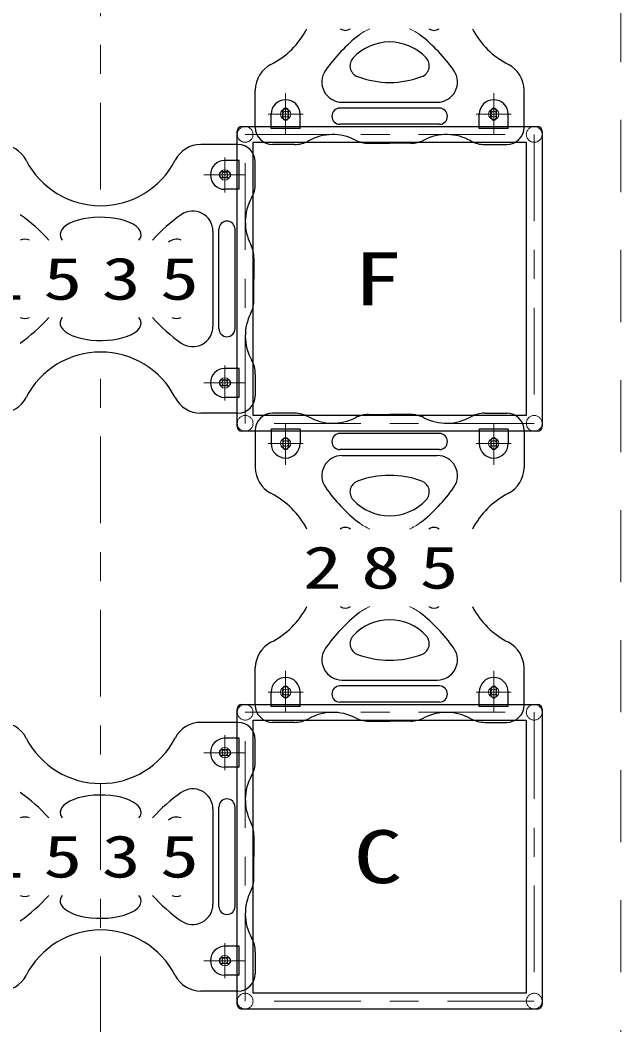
# Model space of a CAD drawing. Units: millimetres on the paper, scale 1:50. Extents: x -365 to 0, y 0 to 257.
# Drawn here: x -292.74 to -271.95, y 178.61 to 213.39 of the extents above; entities that cross this region are included whole.
import ezdxf
from ezdxf.enums import TextEntityAlignment as Align

# ---------------------------------------------------------------- set-up
doc = ezdxf.new("R2010")
doc.units = ezdxf.units.MM
doc.linetypes.add('USER1', pattern=[4.5, 2.5, -2])
doc.linetypes.add('USER2', pattern=[6, 3, -1, 1, -1])
doc.layers.add('LY_3', color=7, linetype='Continuous', lineweight=25)
doc.styles.add('ＭＳ ゴシック', font='')
doc.styles.get('ＭＳ ゴシック').set_extended_font_data('MS Gothic')

msp = doc.modelspace()

# ---------------------------------------------------------------- linework, layer by layer
at = {"layer": 'LY_3', "linetype": 'USER1', "lineweight": 13}
msp.add_line((-271.952, 232.432), (-271.952, 176.432), dxfattribs=at)
at = {"layer": 'LY_3', "linetype": 'USER2', "lineweight": 13}
for p, q in [((-289.952, 207.531), (-289.952, 220.956)), ((-283.552, 209.432), (-283.552, 210.865)), ((-276.352, 209.432), (-276.352, 210.865)), ((-282.947, 210.132), (-284.158, 210.132)), ((-275.747, 210.132), (-276.958, 210.132)), ((-284.952, 199.432), (-284.952, 209.432)), ((-284.952, 209.432), (-274.952, 209.432)), ((-274.952, 209.432), (-274.952, 199.432)), ((-285.652, 207.426), (-285.652, 208.638)), ((-284.952, 208.032), (-286.386, 208.032)), ((-285.652, 200.226), (-285.652, 201.438)), ((-289.952, 171.974), (-289.952, 201.345)), ((-284.952, 200.832), (-286.386, 200.832)), ((-274.952, 199.432), (-284.952, 199.432)), ((-283.552, 199.432), (-283.552, 197.999)), ((-276.352, 199.432), (-276.352, 197.999)), ((-282.947, 198.732), (-284.158, 198.732)), ((-275.747, 198.732), (-276.958, 198.732)), ((-283.552, 189.432), (-283.552, 190.865)), ((-276.352, 189.432), (-276.352, 190.865)), ((-282.947, 190.132), (-284.158, 190.132)), ((-275.747, 190.132), (-276.958, 190.132)), ((-284.952, 179.432), (-284.952, 189.432)), ((-284.952, 189.432), (-274.952, 189.432)), ((-274.952, 189.432), (-274.952, 179.432)), ((-285.652, 187.426), (-285.652, 188.638)), ((-284.952, 188.032), (-286.386, 188.032)), ((-285.652, 180.226), (-285.652, 181.438)), ((-284.952, 180.832), (-286.386, 180.832)), ((-274.952, 179.432), (-284.952, 179.432))]:
    msp.add_line(p, q, dxfattribs=at)
at = {"layer": 'LY_3'}
for p, q in [((-284.602, 209.682), (-284.602, 210.964)), ((-275.302, 209.682), (-275.302, 210.964)), ((-281.599, 210.546), (-278.306, 210.546)), ((-284.052, 209.634), (-284.052, 210.134)), ((-283.652, 210.032), (-283.652, 210.232)), ((-283.452, 210.032), (-283.452, 210.232)), ((-283.052, 209.634), (-283.052, 210.134)), ((-278.232, 210.342), (-281.672, 210.342)), ((-276.852, 209.634), (-276.852, 210.134)), ((-276.452, 210.032), (-276.452, 210.232)), ((-276.252, 210.032), (-276.252, 210.232)), ((-275.852, 209.634), (-275.852, 210.134)), ((-278.232, 209.782), (-281.672, 209.782)), ((-285.224, 199.32), (-285.224, 209.544)), ((-285.064, 209.704), (-274.84, 209.704)), ((-283.052, 209.634), (-284.052, 209.634)), ((-275.852, 209.634), (-276.852, 209.634)), ((-274.68, 209.544), (-274.68, 199.32)), ((-285.202, 209.082), (-286.484, 209.082)), ((-284.68, 209.16), (-275.224, 209.16)), ((-284.68, 199.704), (-284.68, 209.16)), ((-283.245, 209.082), (-284.002, 209.082)), ((-280.681, 209.127), (-279.952, 209.127)), ((-279.224, 209.127), (-279.952, 209.127)), ((-276.66, 209.082), (-275.902, 209.082)), ((-275.224, 209.16), (-275.224, 199.704)), ((-285.154, 208.532), (-285.654, 208.532)), ((-285.154, 207.532), (-285.154, 208.532)), ((-284.602, 207.725), (-284.602, 208.482)), ((-285.552, 208.132), (-285.752, 208.132)), ((-285.552, 207.932), (-285.752, 207.932)), ((-285.154, 207.532), (-285.654, 207.532)), ((-286.066, 206.079), (-286.066, 202.785)), ((-285.862, 202.712), (-285.862, 206.152)), ((-285.302, 202.712), (-285.302, 206.152)), ((-284.647, 205.16), (-284.647, 204.432)), ((-284.647, 203.704), (-284.647, 204.432)), ((-285.154, 201.332), (-285.654, 201.332)), ((-285.154, 200.332), (-285.154, 201.332)), ((-284.602, 201.139), (-284.602, 200.382)), ((-285.552, 200.932), (-285.752, 200.932)), ((-285.552, 200.732), (-285.752, 200.732)), ((-285.154, 200.332), (-285.654, 200.332)), ((-285.202, 199.782), (-286.484, 199.782)), ((-275.224, 199.704), (-284.68, 199.704)), ((-283.245, 199.782), (-284.002, 199.782)), ((-280.681, 199.737), (-279.952, 199.737)), ((-279.224, 199.737), (-279.952, 199.737)), ((-276.66, 199.782), (-275.902, 199.782)), ((-274.84, 199.16), (-285.064, 199.16)), ((-284.602, 199.182), (-284.602, 197.9)), ((-283.052, 199.23), (-284.052, 199.23)), ((-284.052, 199.23), (-284.052, 198.73)), ((-283.052, 199.23), (-283.052, 198.73)), ((-278.232, 199.082), (-281.672, 199.082)), ((-275.852, 199.23), (-276.852, 199.23)), ((-276.852, 199.23), (-276.852, 198.73)), ((-275.852, 199.23), (-275.852, 198.73)), ((-275.302, 199.182), (-275.302, 197.9)), ((-283.652, 198.832), (-283.652, 198.632)), ((-283.452, 198.832), (-283.452, 198.632)), ((-276.452, 198.832), (-276.452, 198.632)), ((-276.252, 198.832), (-276.252, 198.632)), ((-278.232, 198.522), (-281.672, 198.522)), ((-281.599, 198.319), (-278.306, 198.319)), ((-284.602, 189.682), (-284.602, 190.964)), ((-275.302, 189.682), (-275.302, 190.964)), ((-278.232, 190.342), (-281.672, 190.342)), ((-281.599, 190.546), (-278.306, 190.546)), ((-284.052, 189.634), (-284.052, 190.134)), ((-283.652, 190.032), (-283.652, 190.232)), ((-283.452, 190.032), (-283.452, 190.232)), ((-283.052, 189.634), (-283.052, 190.134)), ((-276.852, 189.634), (-276.852, 190.134)), ((-276.452, 190.032), (-276.452, 190.232)), ((-276.252, 190.032), (-276.252, 190.232)), ((-275.852, 189.634), (-275.852, 190.134)), ((-285.064, 189.704), (-274.84, 189.704)), ((-283.052, 189.634), (-284.052, 189.634)), ((-278.232, 189.782), (-281.672, 189.782)), ((-275.852, 189.634), (-276.852, 189.634)), ((-285.224, 179.32), (-285.224, 189.544)), ((-274.68, 189.544), (-274.68, 179.32)), ((-285.202, 189.082), (-286.484, 189.082)), ((-284.68, 189.16), (-275.224, 189.16)), ((-284.68, 179.704), (-284.68, 189.16)), ((-283.245, 189.082), (-284.002, 189.082)), ((-280.681, 189.127), (-279.952, 189.127)), ((-279.224, 189.127), (-279.952, 189.127)), ((-276.66, 189.082), (-275.902, 189.082)), ((-275.224, 189.16), (-275.224, 179.704)), ((-285.154, 188.532), (-285.654, 188.532)), ((-285.154, 187.532), (-285.154, 188.532)), ((-284.602, 187.725), (-284.602, 188.482)), ((-285.552, 188.132), (-285.752, 188.132)), ((-285.552, 187.932), (-285.752, 187.932)), ((-285.154, 187.532), (-285.654, 187.532)), ((-286.066, 186.079), (-286.066, 182.785)), ((-285.862, 182.712), (-285.862, 186.152)), ((-285.302, 182.712), (-285.302, 186.152)), ((-284.647, 185.16), (-284.647, 184.432)), ((-284.647, 183.704), (-284.647, 184.432)), ((-285.154, 181.332), (-285.654, 181.332)), ((-285.154, 180.332), (-285.154, 181.332)), ((-285.552, 180.932), (-285.752, 180.932)), ((-284.602, 181.139), (-284.602, 180.382)), ((-285.552, 180.732), (-285.752, 180.732)), ((-285.154, 180.332), (-285.654, 180.332)), ((-285.202, 179.782), (-286.484, 179.782)), ((-275.224, 179.704), (-284.68, 179.704)), ((-274.84, 179.16), (-285.064, 179.16))]:
    msp.add_line(p, q, dxfattribs=at)
for points in [[(-281.66, 213.092), (-281.574, 213.047), (-281.486, 213.032), (-281.398, 213.047), (-281.312, 213.092)], [(-278.593, 213.092), (-278.507, 213.047), (-278.419, 213.032), (-278.331, 213.047), (-278.245, 213.092)], [(-288.627, 205.772), (-288.578, 205.852), (-288.554, 205.934), (-288.558, 206.017), (-288.587, 206.099), (-288.643, 206.178), (-288.724, 206.253), (-288.828, 206.323), (-288.954, 206.386), (-289.098, 206.441), (-289.259, 206.487), (-289.433, 206.523), (-289.617, 206.548), (-289.807, 206.562), (-290, 206.565), (-290.192, 206.557), (-290.38, 206.537), (-290.559, 206.506), (-290.727, 206.465), (-290.88, 206.415), (-291.016, 206.356), (-291.131, 206.289), (-291.224, 206.217), (-291.292, 206.139), (-291.335, 206.059), (-291.352, 205.976), (-291.342, 205.894), (-291.317, 205.832), (-291.278, 205.772)], [(-291.278, 203.092), (-291.327, 203.012), (-291.35, 202.93), (-291.347, 202.847), (-291.317, 202.765), (-291.262, 202.686), (-291.181, 202.611), (-291.077, 202.541), (-290.951, 202.478), (-290.807, 202.423), (-290.646, 202.377), (-290.472, 202.341), (-290.288, 202.316), (-290.098, 202.302), (-289.905, 202.299), (-289.713, 202.307), (-289.525, 202.327), (-289.346, 202.358), (-289.178, 202.399), (-289.025, 202.449), (-288.889, 202.508), (-288.774, 202.575), (-288.681, 202.647), (-288.613, 202.725), (-288.569, 202.805), (-288.553, 202.888), (-288.562, 202.97), (-288.587, 203.032), (-288.627, 203.092)], [(-281.312, 195.772), (-281.369, 195.805), (-281.427, 195.825), (-281.486, 195.832), (-281.545, 195.825), (-281.603, 195.805), (-281.66, 195.772)], [(-278.245, 195.772), (-278.302, 195.805), (-278.361, 195.825), (-278.419, 195.832), (-278.478, 195.825), (-278.536, 195.805), (-278.593, 195.772)], [(-281.66, 193.092), (-281.574, 193.047), (-281.486, 193.032), (-281.398, 193.047), (-281.312, 193.092)], [(-278.593, 193.092), (-278.507, 193.047), (-278.419, 193.032), (-278.331, 193.047), (-278.245, 193.092)], [(-288.627, 185.772), (-288.578, 185.852), (-288.554, 185.934), (-288.558, 186.017), (-288.587, 186.099), (-288.643, 186.178), (-288.724, 186.253), (-288.828, 186.323), (-288.954, 186.386), (-289.098, 186.441), (-289.259, 186.487), (-289.433, 186.523), (-289.617, 186.548), (-289.807, 186.562), (-290, 186.565), (-290.192, 186.557), (-290.38, 186.537), (-290.559, 186.506), (-290.727, 186.465), (-290.88, 186.415), (-291.016, 186.356), (-291.131, 186.289), (-291.224, 186.217), (-291.292, 186.139), (-291.335, 186.059), (-291.352, 185.976), (-291.342, 185.894), (-291.317, 185.832), (-291.278, 185.772)], [(-291.278, 183.092), (-291.327, 183.012), (-291.35, 182.93), (-291.347, 182.847), (-291.317, 182.765), (-291.262, 182.686), (-291.181, 182.611), (-291.077, 182.541), (-290.951, 182.478), (-290.807, 182.423), (-290.646, 182.377), (-290.472, 182.341), (-290.288, 182.316), (-290.098, 182.302), (-289.905, 182.299), (-289.713, 182.307), (-289.525, 182.327), (-289.346, 182.358), (-289.178, 182.399), (-289.025, 182.449), (-288.889, 182.508), (-288.774, 182.575), (-288.681, 182.647), (-288.613, 182.725), (-288.569, 182.805), (-288.553, 182.888), (-288.562, 182.97), (-288.587, 183.032), (-288.627, 183.092)]]:
    msp.add_lwpolyline(points, dxfattribs=at)
at = {"layer": 'LY_3', "lineweight": 13}
for centre, radius in [((-283.552, 210.132), 0.18), ((-283.552, 210.132), 0.1), ((-276.352, 210.132), 0.18), ((-276.352, 210.132), 0.1), ((-285.652, 208.032), 0.18), ((-285.652, 208.032), 0.1), ((-285.652, 200.832), 0.18), ((-285.652, 200.832), 0.1), ((-283.552, 198.732), 0.18), ((-283.552, 198.732), 0.1), ((-276.352, 198.732), 0.18), ((-276.352, 198.732), 0.1), ((-283.552, 190.132), 0.18), ((-276.352, 190.132), 0.18), ((-283.552, 190.132), 0.1), ((-276.352, 190.132), 0.1), ((-285.652, 188.032), 0.18), ((-285.652, 188.032), 0.1), ((-285.652, 180.832), 0.18), ((-285.652, 180.832), 0.1)]:
    msp.add_circle(centre, radius, dxfattribs=at)
at = {"layer": 'LY_3', "linetype": 'USER1', "lineweight": 13}
for centre in [(-284.952, 209.432), (-274.952, 209.432), (-284.952, 199.432), (-274.952, 199.432), (-284.952, 189.432), (-274.952, 189.432), (-284.952, 179.432), (-274.952, 179.432)]:
    msp.add_circle(centre, 0.272, dxfattribs=at)
at = {"layer": 'LY_3'}
for centre, radius, start, end in [((-285.386, 214.432), 2.9, 297.2117, 332.4793), ((-277.578, 208.446), 5.6, 127.8346, 145.1553), ((-282.327, 208.446), 5.6, 34.8447, 52.1654), ((-274.519, 214.432), 2.9, 207.5207, 242.7883), ((-279.952, 210.904), 1.728, 42.9182, 137.0818), ((-283.602, 210.964), 1, 117.2117, 180), ((-280.925, 211.808), 0.4, 137.0818, 249.4705), ((-278.98, 211.808), 0.4, 290.5295, 42.9182), ((-276.302, 210.964), 1, 0, 62.7883), ((-281.599, 211.246), 0.7, 145.1553, 270), ((-278.306, 211.246), 0.7, 270, 34.8447), ((-279.952, 214.406), 3.174, 249.4705, 290.5295), ((-283.552, 210.134), 0.5, 0, 180), ((-276.352, 210.134), 0.5, 0, 180), ((-283.552, 210.232), 0.1, 0, 180), ((-281.672, 210.062), 0.28, 90, 270), ((-278.232, 210.062), 0.28, 270, 90), ((-276.352, 210.232), 0.1, 0, 180), ((-283.552, 210.032), 0.1, 180, 0), ((-276.352, 210.032), 0.1, 180, 0), ((-285.064, 209.544), 0.16, 90, 180), ((-284.002, 209.682), 0.6, 180, 270), ((-281.921, 207.713), 1.714, 62.8071, 119.1962), ((-277.984, 207.713), 1.714, 60.8038, 117.1929), ((-275.902, 209.682), 0.6, 270, 0), ((-274.84, 209.544), 0.16, 0, 90), ((-293.421, 208.082), 1, 27.2117, 90), ((-286.484, 208.082), 1, 90, 152.7883), ((-285.202, 208.482), 0.6, 0, 90), ((-283.245, 210.082), 1, 270, 299.1962), ((-280.681, 210.127), 1, 242.8071, 270), ((-279.224, 210.127), 1, 270, 297.1929), ((-276.66, 210.082), 1, 240.8038, 270), ((-289.952, 209.865), 2.9, 207.2117, 332.7883), ((-285.654, 208.032), 0.5, 90, 270), ((-285.752, 208.032), 0.1, 90, 270), ((-285.552, 208.032), 0.1, 270, 90), ((-285.602, 207.725), 1, 330.8038, 0), ((-283.233, 206.401), 1.714, 150.8038, 207.1929), ((-295.938, 202.057), 5.6, 41.556, 55.1553), ((-283.966, 202.057), 5.6, 124.8447, 138.444), ((-286.766, 206.079), 0.7, 0, 124.8447), ((-285.582, 206.152), 0.28, 0, 180), ((-292.576, 205.405), 0.4, 66.6239, 113.3761), ((-287.329, 205.405), 0.4, 66.6239, 132.9182), ((-285.647, 205.16), 1, 0, 27.1929), ((-285.647, 203.704), 1, 332.8071, 0), ((-283.233, 202.463), 1.714, 152.8071, 209.1962), ((-295.938, 206.807), 5.6, 304.8447, 318.444), ((-292.576, 203.459), 0.4, 246.6239, 293.3761), ((-283.966, 206.807), 5.6, 221.556, 235.1553), ((-287.329, 203.459), 0.4, 246.6239, 293.3761), ((-286.766, 202.785), 0.7, 235.1553, 0), ((-285.582, 202.712), 0.28, 180, 0), ((-289.952, 198.999), 2.9, 27.2117, 152.7883), ((-285.602, 201.139), 1, 0, 29.1962), ((-285.654, 200.832), 0.5, 90, 270), ((-285.752, 200.832), 0.1, 90, 270), ((-285.552, 200.832), 0.1, 270, 90), ((-285.202, 200.382), 0.6, 270, 0), ((-293.421, 200.782), 1, 270, 332.7883), ((-286.484, 200.782), 1, 207.2117, 270), ((-284.002, 199.182), 0.6, 90, 180), ((-283.245, 198.782), 1, 60.8038, 90), ((-281.921, 201.151), 1.714, 240.8038, 297.1929), ((-280.681, 198.737), 1, 90, 117.1929), ((-279.224, 198.737), 1, 62.8071, 90), ((-277.984, 201.151), 1.714, 242.8071, 299.1962), ((-276.66, 198.782), 1, 90, 119.1962), ((-275.902, 199.182), 0.6, 0, 90), ((-285.064, 199.32), 0.16, 180, 270), ((-274.84, 199.32), 0.16, 270, 0), ((-281.672, 198.802), 0.28, 90, 270), ((-278.232, 198.802), 0.28, 270, 90), ((-283.552, 198.73), 0.5, 180, 0), ((-283.552, 198.832), 0.1, 0, 180), ((-283.552, 198.632), 0.1, 180, 0), ((-276.352, 198.73), 0.5, 180, 0), ((-276.352, 198.832), 0.1, 0, 180), ((-276.352, 198.632), 0.1, 180, 0), ((-281.599, 197.619), 0.7, 90, 214.8447), ((-278.306, 197.619), 0.7, 325.1553, 90), ((-283.602, 197.9), 1, 180, 242.7883), ((-276.302, 197.9), 1, 297.2117, 0), ((-279.952, 194.458), 3.174, 69.4705, 110.5295), ((-277.578, 200.418), 5.6, 214.8447, 232.1654), ((-280.925, 197.056), 0.4, 110.5295, 222.9182), ((-282.327, 200.418), 5.6, 307.8346, 325.1553), ((-278.98, 197.056), 0.4, 317.0818, 69.4705), ((-285.386, 194.432), 2.9, 27.5207, 62.7883), ((-274.519, 194.432), 2.9, 117.2117, 152.4793), ((-279.952, 197.96), 1.728, 222.9182, 317.0818), ((-285.386, 194.432), 2.9, 297.2117, 332.4793), ((-274.519, 194.432), 2.9, 207.5207, 242.7883), ((-277.578, 188.446), 5.6, 127.8346, 145.1553), ((-282.327, 188.446), 5.6, 34.8447, 52.1654), ((-279.952, 190.904), 1.728, 42.9182, 137.0818), ((-280.925, 191.808), 0.4, 137.0818, 249.4705), ((-278.98, 191.808), 0.4, 290.5295, 42.9182), ((-283.602, 190.964), 1, 117.2117, 180), ((-281.599, 191.246), 0.7, 145.1553, 270), ((-278.306, 191.246), 0.7, 270, 34.8447), ((-276.302, 190.964), 1, 0, 62.7883), ((-279.952, 194.406), 3.174, 249.4705, 290.5295), ((-283.552, 190.134), 0.5, 0, 180), ((-276.352, 190.134), 0.5, 0, 180), ((-283.552, 190.232), 0.1, 0, 180), ((-281.672, 190.062), 0.28, 90, 270), ((-278.232, 190.062), 0.28, 270, 90), ((-276.352, 190.232), 0.1, 0, 180), ((-283.552, 190.032), 0.1, 180, 0), ((-276.352, 190.032), 0.1, 180, 0), ((-285.064, 189.544), 0.16, 90, 180), ((-284.002, 189.682), 0.6, 180, 270), ((-275.902, 189.682), 0.6, 270, 0), ((-274.84, 189.544), 0.16, 0, 90), ((-283.245, 190.082), 1, 270, 299.1962), ((-281.921, 187.713), 1.714, 62.8071, 119.1962), ((-280.681, 190.127), 1, 242.8071, 270), ((-279.224, 190.127), 1, 270, 297.1929), ((-277.984, 187.713), 1.714, 60.8038, 117.1929), ((-276.66, 190.082), 1, 240.8038, 270), ((-293.421, 188.082), 1, 27.2117, 90), ((-286.484, 188.082), 1, 90, 152.7883), ((-285.202, 188.482), 0.6, 0, 90), ((-289.952, 189.865), 2.9, 207.2117, 332.7883), ((-285.654, 188.032), 0.5, 90, 270), ((-285.752, 188.032), 0.1, 90, 270), ((-285.552, 188.032), 0.1, 270, 90), ((-285.602, 187.725), 1, 330.8038, 0), ((-283.233, 186.401), 1.714, 150.8038, 207.1929), ((-286.766, 186.079), 0.7, 0, 124.8447), ((-295.938, 182.057), 5.6, 41.556, 55.1553), ((-283.966, 182.057), 5.6, 124.8447, 138.444), ((-285.582, 186.152), 0.28, 0, 180), ((-292.576, 185.405), 0.4, 66.6239, 113.3761), ((-287.329, 185.405), 0.4, 66.6239, 132.9182), ((-285.647, 185.16), 1, 0, 27.1929), ((-285.647, 183.704), 1, 332.8071, 0), ((-295.938, 186.807), 5.6, 304.8447, 318.444), ((-292.576, 183.459), 0.4, 246.6239, 293.3761), ((-283.966, 186.807), 5.6, 221.556, 235.1553), ((-287.329, 183.459), 0.4, 246.6239, 293.3761), ((-283.233, 182.463), 1.714, 152.8071, 209.1962), ((-286.766, 182.785), 0.7, 235.1553, 0), ((-285.582, 182.712), 0.28, 180, 0), ((-289.952, 178.999), 2.9, 27.2117, 152.7883), ((-285.602, 181.139), 1, 0, 29.1962), ((-285.654, 180.832), 0.5, 90, 270), ((-285.752, 180.832), 0.1, 90, 270), ((-285.552, 180.832), 0.1, 270, 90), ((-293.421, 180.782), 1, 270, 332.7883), ((-286.484, 180.782), 1, 207.2117, 270), ((-285.202, 180.382), 0.6, 270, 0), ((-285.064, 179.32), 0.16, 180, 270), ((-274.84, 179.32), 0.16, 270, 0)]:
    msp.add_arc(centre, radius, start, end, dxfattribs=at)
at = {"layer": 'LY_3', "lineweight": 13}
for centre, start, end in [((-279.952, 211.504), 113.2195, 127.8346), ((-279.952, 211.504), 52.1654, 66.7805), ((-279.952, 197.36), 232.1654, 246.7805), ((-279.952, 197.36), 293.2196, 307.8346), ((-279.952, 191.504), 113.2195, 127.8346), ((-279.952, 191.504), 52.1654, 66.7805)]:
    msp.add_arc(centre, 1.728, start, end, dxfattribs=at)

# ---------------------------------------------------------------- texts
at = {"layer": 'LY_3', "style": 'ＭＳ ゴシック', "width": 1.35}
for s, p in [('F', (-281.202, 204.432)), ('C', (-281.202, 184.432))]:
    msp.add_text(s, height=1.833, dxfattribs=at).set_placement(p, align=Align.MIDDLE_LEFT)
at = {"layer": 'LY_3', "char_height": 1.466, "attachment_point": 4, "style": 'ＭＳ ゴシック'}
for s, insert in [('\\T1.5;\\W1.35;1535', (-293.952, 204.432)), ('\\T1.5;\\W1.35;285', (-282.952, 194.432)), ('\\T1.5;\\W1.35;1535', (-293.952, 184.432))]:
    msp.add_mtext(s, dxfattribs=dict(at, insert=insert))

doc.saveas('drawing.dxf')
